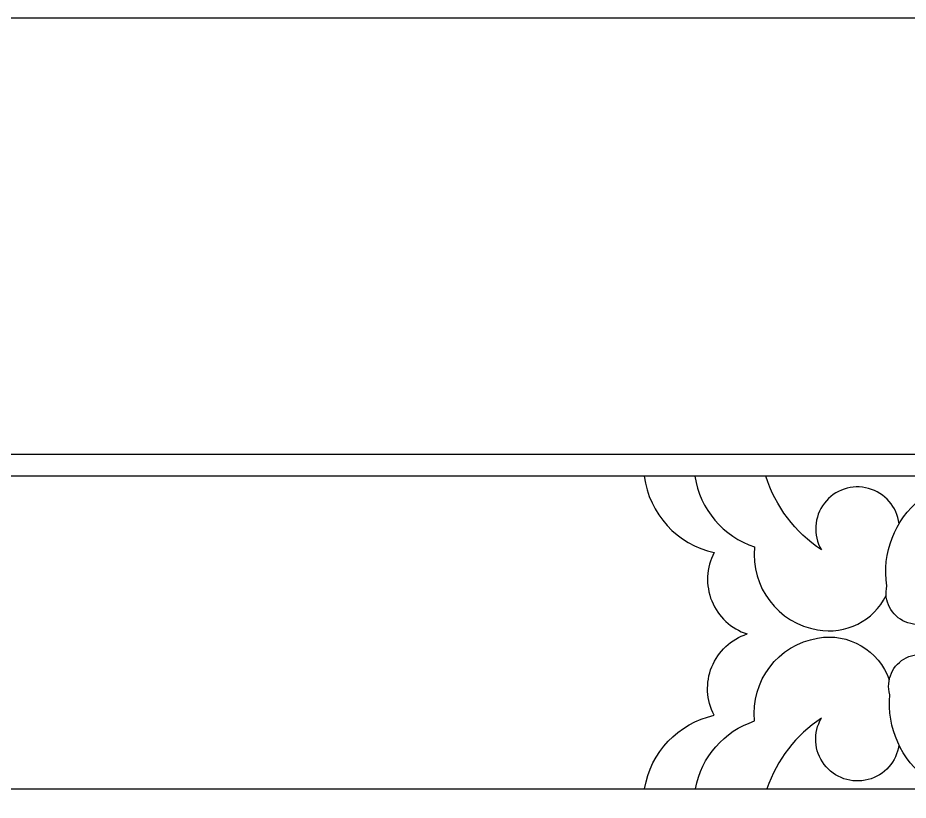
# Model space of a CAD drawing. Extents: x -66030 to 95157, y -13132 to 45879.
# Drawn here: x -13237.6 to -12753.9, y 3918.7 to 4343.8 of the extents above; entities that cross this region are included whole.
import ezdxf

# ---------------------------------------------------------------- set-up
doc = ezdxf.new("R2010")
doc.units = 0
doc.header["$LTSCALE"] = 100
doc.header["$MEASUREMENT"] = 0
doc.layers.add('3', color=11, linetype='CONTINUOUS')
doc.layers.add('7', color=105, linetype='CONTINUOUS')

msp = doc.modelspace()

# ---------------------------------------------------------------- linework, layer by layer
at = {"layer": '3'}
msp.add_lwpolyline([(-14185.29, 4190.33, -0.410539), (-14093.22, 4251.71, -0.410539), (-14031.84, 4343.78), (-12395.67, 4343.78, -0.410539), (-12334.29, 4251.71, -0.410539), (-12242.22, 4190.33), (-12242.22, 2538.66, -0.410539), (-12334.29, 2477.28, -0.410539), (-12395.67, 2385.21), (-14031.84, 2385.21, -0.410539), (-14093.22, 2477.28, -0.410539), (-14185.29, 2538.66)], format="xyb", close=True, dxfattribs=at)
msp.add_lwpolyline([(-13761.68, 4257.36), (-13761.68, 4106.74), (-12635.68, 4106.74), (-12635.68, 4257.36)], dxfattribs=at)
for points in [[(-12897.34, 4094.74, 0.316056), (-12859.3, 4053.22, 0.465679), (-12841.42, 4009.04, 0.495843)], [(-12869.79, 4094.74, 0.282647), (-12837.34, 4056.29, 0.397275), (-12803.12, 4011.29, 0.335284), (-12765.9, 4029.99, 0.335284)], [(-12758.92, 4068.91, 1.229757), (-12801.07, 4054.75, -0.170214), (-12831.24, 4094.74)], [(-12739.27, 4055.54, -0.35407), (-12734.48, 4022.05, -0.838332), (-12765.53, 4035.13, -0.26672), (-12747.3, 4082.31, -0.314427), (-12734.81, 4084.74, -0.369989), (-12707.49, 4054.84, -0.292926), (-12661.7, 4037.25, -0.099814), (-12655.41, 4027.33, -0.228766), (-12655.41, 3989.74, -0.050603), (-12661.48, 3979.57, -0.310937), (-12704.86, 3959.57, -0.369989), (-12730.5, 3928.21, -0.314427), (-12743.1, 3929.95, -0.26672), (-12763.9, 3976.05, -0.838332), (-12733.62, 3990.82, -0.319484), (-12735.18, 3957.48)], [(-12897.1, 3924.98, -0.306797), (-12859.3, 3964.87, -0.465679), (-12841.42, 4009.04, -0.495843)], [(-12869.52, 3924.98, -0.273348), (-12837.34, 3961.8, -0.397275), (-12803.12, 4006.79, -0.370591), (-12764.23, 3984.09)], [(-12758.97, 3948.79, -1.218925), (-12801.07, 3963.33, 0.164361), (-12830.7, 3924.98)]]:
    msp.add_lwpolyline(points, format="xyb", dxfattribs=at)
at = {"layer": '7'}
msp.add_line((-12623.68, 3924.74), (-13773.68, 3924.74), dxfattribs=at)
msp.add_lwpolyline([(-12623.68, 4257.36), (-12623.68, 4094.74), (-13773.68, 4094.74), (-13773.68, 4257.36)], dxfattribs=at)

doc.saveas('drawing.dxf')
